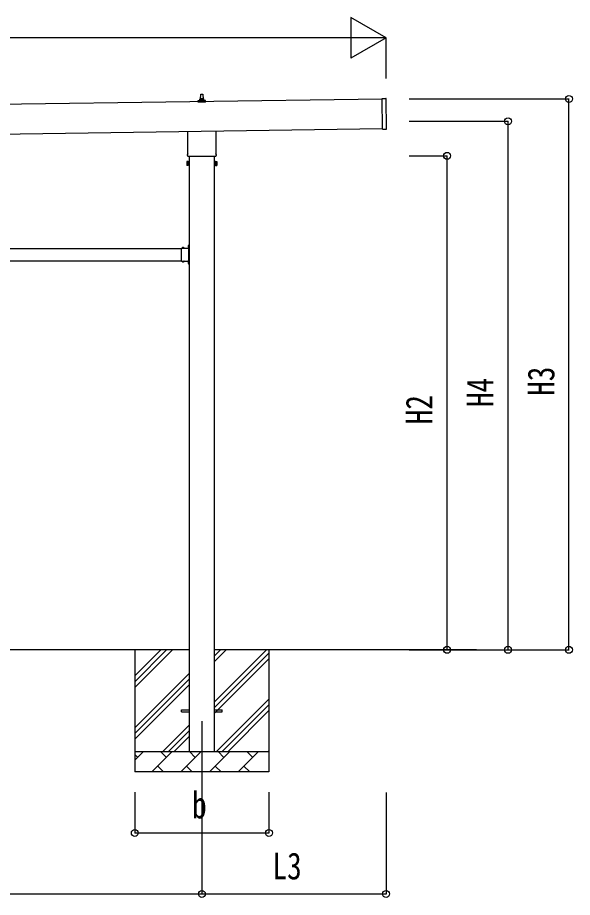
# Model space of a CAD drawing. Units: millimetres, scale not verified. Extents: x -16820 to 16820, y -11880 to 11880.
# Drawn here: x 566 to 3297, y -6099 to -1774 of the extents above; entities that cross this region are included whole.
import ezdxf
from ezdxf.enums import TextEntityAlignment as Align

# ---------------------------------------------------------------- set-up
doc = ezdxf.new("R2010")
doc.units = ezdxf.units.MM
doc.header["$LTSCALE"] = 50
for name, color, linetype in [('0-4_YKK_12', 2, 'Continuous'), ('0-5_YKK_13', 4, 'Continuous'), ('0-6_YKK_A1', 4, 'Continuous'), ('0-7_YKK_D', 6, 'Continuous')]:
    doc.layers.add(name, color=color, linetype=linetype)
doc.styles.add('ＭＳ ゴシック', font='')
doc.styles.get('ＭＳ ゴシック').set_extended_font_data('MS Gothic')

msp = doc.modelspace()

# ---------------------------------------------------------------- linework, layer by layer
at = {"layer": '0-4_YKK_12'}
msp.add_line((1473.11, -5232.24), (1473.11, -5732.24), dxfattribs=at)
at = {"layer": '0-5_YKK_13'}
for p, q in [((1467.11, -2174.41), (1467.84, -2150.89)), ((1468.84, -2149.91), (1477.39, -2149.91)), ((1478.39, -2150.89), (1479.11, -2174.41)), ((1454.86, -2189.91), (1454.86, -2182.2)), ((1491.36, -2189.91), (1454.86, -2189.91)), ((1455.25, -2181.41), (1490.98, -2181.41)), ((1455.63, -2181.23), (1462.35, -2179.6)), ((1462.73, -2179.41), (1483.5, -2179.41)), ((1463.11, -2178.63), (1463.11, -2174.41)), ((1464.11, -2174.41), (1482.11, -2174.41)), ((1483.11, -2178.63), (1483.11, -2174.41)), ((1490.6, -2181.23), (1483.88, -2179.6)), ((1491.36, -2189.91), (1491.36, -2182.2)), ((2359.95, -2172.62), (2378.94, -2172.35)), ((2362.09, -2322.61), (2359.95, -2172.62)), ((2382.07, -2321.32), (2379.96, -2173.34)), ((1404.81, -2443.9), (1404.81, -2333.25)), ((1541.41, -2331.3), (1541.41, -2443.9)), ((2362.09, -2322.61), (2381.09, -2322.33)), ((1403.11, -2452.67), (1403.11, -2447.17)), ((1541.05, -2456.17), (1405.18, -2456.17)), ((1543.11, -2447.17), (1543.11, -2452.67)), ((1399.11, -2482.17), (1399.87, -2480.86)), ((1399.11, -2482.17), (1399.11, -2499.17)), ((1399.11, -2499.17), (1399.87, -2500.49)), ((1406.11, -2485.77), (1399.87, -2485.77)), ((1406.11, -2495.58), (1399.87, -2495.58)), ((1406.11, -2500.49), (1399.87, -2500.49)), ((1408.61, -2499.87), (1406.11, -2499.87)), ((1537.61, -2499.87), (1540.11, -2499.87)), ((1540.11, -2485.77), (1546.35, -2485.77)), ((1540.11, -2495.58), (1546.35, -2495.58)), ((1540.11, -2500.49), (1546.35, -2500.49)), ((1547.11, -2482.17), (1546.35, -2480.86)), ((1547.11, -2499.17), (1546.35, -2500.49)), ((1547.11, -2482.17), (1547.11, -2499.17)), ((1409.01, -2898.12), (1406.36, -2896.79)), ((1408.15, -2894.51), (1408.31, -2894.51)), ((1409.01, -2891.74), (1410.61, -2891.74)), ((1409.01, -2908.7), (1409.01, -2891.74)), ((1409.01, -2895.21), (1409.01, -2903.28)), ((1410.61, -2896.24), (1409.01, -2896.24)), ((1409.01, -2897.24), (1410.61, -2897.24)), ((1372.61, -2917.53), (1372.61, -2907.14)), ((1372.61, -2907.14), (1409.01, -2907.14)), ((1372.61, -2959.53), (1372.61, -2918.96)), ((1375.88, -2906.28), (1375.88, -2906.44)), ((1376.58, -2907.14), (1384.65, -2907.14)), ((1379.49, -2907.14), (1378.16, -2904.49)), ((1381.74, -2907.14), (1383.06, -2904.49)), ((1385.35, -2906.28), (1385.35, -2906.44)), ((1404.91, -2899.24), (1410.61, -2899.24)), ((1408.61, -2908.74), (1405.61, -2908.74)), ((1409.01, -2900.37), (1406.36, -2901.69)), ((1408.15, -2903.98), (1408.31, -2903.98)), ((1408.61, -2917.53), (1408.61, -2910.74)), ((1408.61, -2959.53), (1408.61, -2918.96)), ((1409.01, -2901.24), (1410.61, -2901.24)), ((1410.61, -2902.24), (1409.01, -2902.24)), ((1372.61, -2971.34), (1372.61, -2960.96)), ((1372.61, -2971.34), (1409.01, -2971.34)), ((1375.88, -2972.21), (1375.88, -2972.04)), ((1376.58, -2971.34), (1384.65, -2971.34)), ((1379.49, -2971.34), (1378.16, -2974)), ((1381.74, -2971.34), (1383.06, -2974)), ((1385.35, -2972.21), (1385.35, -2972.04)), ((1405.61, -2969.74), (1408.61, -2969.74)), ((1409.01, -2978.12), (1406.36, -2976.79)), ((1409.01, -2980.37), (1406.36, -2981.69)), ((1408.15, -2974.51), (1408.31, -2974.51)), ((1408.15, -2983.98), (1408.31, -2983.98)), ((1408.61, -2967.74), (1408.61, -2960.96)), ((1409.01, -2986.74), (1409.01, -2969.78)), ((1409.01, -2975.21), (1409.01, -2983.28)), ((1409.01, -2977.24), (1410.61, -2977.24)), ((1409.01, -2981.24), (1410.61, -2981.24)), ((1409.01, -2986.74), (1410.61, -2986.74)), ((1373.11, -5177.74), (1410.61, -5177.74)), ((1373.11, -5186.74), (1373.11, -5177.74)), ((1373.11, -5186.74), (1410.61, -5186.74)), ((1535.61, -5177.74), (1573.11, -5177.74)), ((1535.61, -5186.74), (1573.11, -5186.74)), ((1573.11, -5186.74), (1573.11, -5177.74))]:
    msp.add_line(p, q, dxfattribs=at)
for points in [[(1406.11, -2500.49), (1406.11, -2480.86), (1399.87, -2480.86)], [(1406.11, -2499.87), (1406.11, -2481.47), (1408.61, -2481.47)], [(1540.11, -2499.87), (1540.11, -2481.47), (1537.61, -2481.47)], [(1540.11, -2500.49), (1540.11, -2480.86), (1546.35, -2480.86)], [(1410.61, -2906.74), (1410.61, -2900.74), (1410.61, -2897.74), (1410.61, -2891.74)], [(1408.61, -2910.74), (1405.61, -2910.74), (1405.61, -2907.14)], [(1408.61, -2967.74), (1405.61, -2967.74), (1405.61, -2971.34)], [(1410.61, -2986.74), (1410.61, -2980.74), (1410.61, -2977.74), (1410.61, -2971.74)]]:
    msp.add_lwpolyline(points, dxfattribs=at)
for points in [[(1408.61, -2501.17), (1408.61, -2480.17), (1410.61, -2480.17), (1410.61, -2501.17)], [(1537.61, -2501.17), (1537.61, -2480.17), (1535.61, -2480.17), (1535.61, -2501.17)]]:
    msp.add_lwpolyline(points, close=True, dxfattribs=at)
for centre, radius, start, end in [((1468.84, -2150.91), 1, 90, 178.60509), ((1477.39, -2150.91), 1, 1.39491, 90), ((1455.86, -2182.2), 1, 103.62699, 180), ((1462.11, -2178.63), 1, 283.62699, 0), ((1467.2, -2175.05), 4.13, 90, 171.17633), ((1464.11, -2175.41), 1, 90, 180), ((1476.45, -2174.41), 4.83, 133.60282, 180), ((1469.78, -2174.41), 4.83, 0, 46.39718), ((1479.03, -2175.05), 4.13, 8.82367, 90), ((1482.11, -2175.41), 1, 0, 90), ((1484.11, -2178.63), 1, 180, 256.37301), ((1490.36, -2182.2), 1, 0, 76.37301), ((2378.96, -2173.35), 1, 0.81845, 90.81845), ((2381.07, -2321.34), 1, 270.81845, 0.81845), ((1407.11, -2447.17), 4, 125.09963, 180), ((1407.11, -2452.67), 4, 180, 194.47751), ((1407.11, -2452.67), 4, 194.47751, 241.04498), ((1539.11, -2452.67), 4, 298.95502, 345.52249), ((1539.11, -2447.17), 4, 0, 54.90037), ((1539.11, -2452.67), 4, 345.52249, 0), ((1415.35, -2490.67), 16.24, 162.41205, 197.58795), ((1403.46, -2483.31), 4.34, 145.61575, 214.38425), ((1403.46, -2498.04), 4.34, 145.61575, 214.38425), ((1530.87, -2490.67), 16.24, 342.41205, 17.58795), ((1542.77, -2483.31), 4.34, 325.61575, 34.38425), ((1542.77, -2498.04), 4.34, 325.61575, 34.38425), ((1412.91, -2899.24), 7, 140.87645, 180), ((1408.15, -2895.37), 0.862, 90, 140.87645), ((1408.31, -2895.21), 0.7, 0, 90), ((1371.91, -2918.24), 1, 314.427, 45.573), ((1376.74, -2906.28), 0.862, 129.12355, 180), ((1376.58, -2906.44), 0.7, 180, 270), ((1380.61, -2911.04), 7, 90, 129.12355), ((1380.61, -2911.04), 7, 50.87645, 90), ((1384.65, -2906.44), 0.7, 270, 0), ((1384.49, -2906.28), 0.862, 0, 50.87645), ((1412.91, -2899.24), 7, 180, 219.12355), ((1408.15, -2903.12), 0.862, 219.12355, 270), ((1408.31, -2903.28), 0.7, 270, 0), ((1409.31, -2918.24), 1, 134.427, 225.573), ((1408.61, -2906.74), 2, 270, 0), ((1371.91, -2960.24), 1, 314.427, 45.573), ((1376.58, -2972.04), 0.7, 90, 180), ((1376.74, -2972.21), 0.862, 180, 230.87645), ((1380.61, -2967.44), 7, 230.87645, 270), ((1380.61, -2967.44), 7, 270, 309.12355), ((1384.65, -2972.04), 0.7, 0, 90), ((1384.49, -2972.21), 0.862, 309.12355, 0), ((1412.91, -2979.24), 7, 140.87645, 180), ((1412.91, -2979.24), 7, 180, 219.12355), ((1408.15, -2975.37), 0.862, 90, 140.87645), ((1408.15, -2983.12), 0.862, 219.12355, 270), ((1409.31, -2960.24), 1, 134.427, 225.573), ((1408.31, -2975.21), 0.7, 0, 90), ((1408.31, -2983.28), 0.7, 270, 0), ((1408.61, -2971.74), 2, 0, 90)]:
    msp.add_arc(centre, radius, start, end, dxfattribs=at)
at = {"layer": '0-6_YKK_A1'}
for p, q in [((2359.98, -2174.62), (-8423.98, -2328.61)), ((-8421.91, -2473.63), (2362.05, -2319.58)), ((1410.61, -2456.17), (1410.61, -5382.24)), ((1535.61, -5382.24), (1535.61, -2456.17)), ((-1426.39, -2909.24), (1372.61, -2909.24)), ((-1426.39, -2969.24), (1372.61, -2969.24)), ((1405.61, -2969.24), (1410.11, -2969.24)), ((1410.61, -4882.24), (-1464.39, -4882.24)), ((1143.11, -4882.24), (1143.11, -5482.24)), ((1143.11, -5067.29), (1328.16, -4882.24)), ((1143.11, -5039.01), (1299.88, -4882.24)), ((1143.11, -5010.73), (1271.6, -4882.24)), ((2823.99, -4882.24), (1535.61, -4882.24)), ((1535.61, -5137.34), (1790.71, -4882.24)), ((1535.61, -4939.35), (1592.72, -4882.24)), ((1535.61, -4911.07), (1564.44, -4882.24)), ((1803.11, -4882.24), (1803.11, -5482.24)), ((1535.61, -5165.63), (1803.11, -4898.13)), ((1535.61, -5193.91), (1803.11, -4926.41)), ((1143.11, -5265.28), (1410.61, -4997.78)), ((1143.11, -5293.57), (1410.61, -5026.07)), ((1143.11, -5321.85), (1410.61, -5054.35)), ((1545.27, -5382.24), (1803.11, -5124.4)), ((1573.55, -5382.24), (1803.11, -5152.69)), ((1601.84, -5382.24), (1803.11, -5180.97)), ((1280.71, -5382.24), (1410.61, -5252.34)), ((1309, -5382.24), (1410.61, -5280.63)), ((1337.28, -5382.24), (1410.61, -5308.91)), ((1143.11, -5382.24), (1803.11, -5382.24)), ((1143.11, -5425.14), (1186.01, -5382.24)), ((1157.45, -5410.8), (1143.11, -5396.46)), ((1227.43, -5482.24), (1327.43, -5382.24)), ((1298.87, -5410.8), (1270.32, -5382.24)), ((1368.85, -5482.24), (1468.85, -5382.24)), ((1440.3, -5410.8), (1411.74, -5382.24)), ((1510.27, -5482.24), (1610.27, -5382.24)), ((1581.72, -5410.8), (1553.16, -5382.24)), ((1651.69, -5482.24), (1751.69, -5382.24)), ((1723.14, -5410.8), (1694.59, -5382.24)), ((1799.83, -5382.24), (1803.11, -5378.96)), ((1803.11, -5482.24), (1143.11, -5482.24)), ((1255.98, -5453.69), (1284.53, -5482.24)), ((1397.4, -5453.69), (1425.96, -5482.24)), ((1538.82, -5453.69), (1567.38, -5482.24)), ((1680.25, -5453.69), (1708.8, -5482.24))]:
    msp.add_line(p, q, dxfattribs=at)
msp.add_lwpolyline([(1405.61, -2909.24), (1410.11, -2909.24), (1410.11, -2969.24)], dxfattribs=at)
at = {"layer": '0-7_YKK_D'}
for p, q in [((2379.54, -1874.14), (2206.33, -1774.14)), ((2206.33, -1774.14), (2206.33, -1974.14)), ((2179.54, -1874.14), (-8241.48, -1874.14)), ((2379.54, -1874.14), (2033.13, -1874.14)), ((2379.54, -1874.14), (2206.33, -1974.14)), ((2379.54, -2074.33), (2379.54, -1873.14)), ((2493.52, -2174.14), (3280.54, -2174.14)), ((3279.54, -4882.24), (3279.54, -2174.14)), ((2493.52, -2283.67), (2980.54, -2283.67)), ((2979.54, -4882.24), (2979.54, -2283.67)), ((2493.52, -2453.67), (2680.54, -2453.67)), ((2679.54, -4882.24), (2679.54, -2453.67)), ((2493.52, -4882.24), (2680.54, -4882.24)), ((2493.52, -4882.24), (3280.54, -4882.24)), ((2494.52, -4882.24), (2980.54, -4882.24)), ((1143.11, -5582.24), (1143.11, -5783.24)), ((1473.11, -5582.24), (1473.11, -6083.24)), ((1473.11, -5582.24), (1473.11, -6083.24)), ((1803.11, -5582.24), (1803.11, -5783.24)), ((2379.54, -5583.24), (2379.54, -6083.24)), ((1143.11, -5782.24), (1803.11, -5782.24)), ((-1526.89, -6082.24), (1473.11, -6082.24)), ((1473.11, -6082.24), (2379.54, -6082.24))]:
    msp.add_line(p, q, dxfattribs=at)
for centre in [(3279.54, -2174.14), (2979.54, -2283.67), (2679.54, -2453.67), (2679.54, -4882.24), (2979.54, -4882.24), (3279.54, -4882.24), (1143.11, -5782.24), (1803.11, -5782.24), (1473.11, -6082.24), (1473.11, -6082.24), (2379.54, -6082.24)]:
    msp.add_circle(centre, 17, dxfattribs=at)

# ---------------------------------------------------------------- texts
at = {"layer": '0-7_YKK_D', "style": 'ＭＳ ゴシック', "width": 0.8}
for s, p in [('H3', (3247.54, -3633.79)), ('H4', (2947.54, -3688.56)), ('H2', (2647.54, -3773.56))]:
    msp.add_text(s, height=132, rotation=90, dxfattribs=at).set_placement(p, align=Align.BOTTOM_LEFT)
for s, p in [('b', (1425.11, -5750.24)), ('L3', (1820.73, -6050.24))]:
    msp.add_text(s, height=132, dxfattribs=at).set_placement(p, align=Align.BOTTOM_LEFT)

doc.saveas('drawing.dxf')
